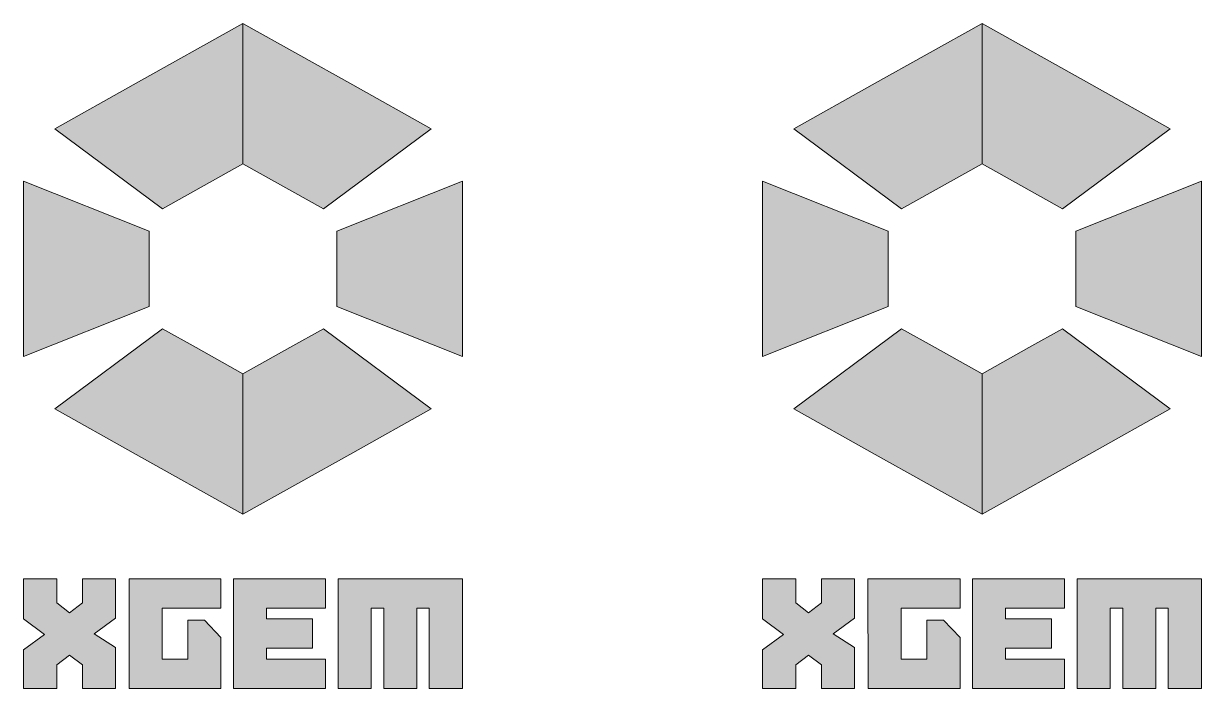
# Model space of a CAD drawing. Header units: inches. Extents: x 4 to 24, y 5.2 to 16.4.
import ezdxf

# ---------------------------------------------------------------- set-up
doc = ezdxf.new("R2010")
doc.units = ezdxf.units.IN
doc.header["$MEASUREMENT"] = 0
doc.layers.add('Capa 1', color=7, linetype='Continuous')

# ---------------------------------------------------------------- blocks, each defined once
blk = doc.blocks.new('block 2')
at = {"layer": 'Capa 1', "true_color": 0x060800}
for points in [[(20.237, 14.052), (20.237, 16.431), (18.376, 15.391), (17.044, 14.647), (18.871, 13.288)], [(20.237, 14.052), (20.237, 16.431), (22.098, 15.391), (23.429, 14.647), (21.603, 13.288)], [(16.515, 13.761), (16.515, 12.272), (16.515, 10.784), (18.644, 11.636), (18.644, 12.272), (18.644, 12.909)], [(23.959, 13.761), (23.959, 12.272), (23.959, 10.784), (21.829, 11.636), (21.829, 12.272), (21.829, 12.909)], [(20.237, 8.114), (20.237, 10.493), (19.441, 10.938), (18.871, 11.256), (17.044, 9.897), (18.376, 9.153)], [(20.237, 8.114), (20.237, 10.493), (21.033, 10.938), (21.603, 11.256), (23.429, 9.897), (22.098, 9.153)]]:
    blk.add_hatch(color=178, dxfattribs=at).paths.add_polyline_path(points)
at = {"layer": 'Capa 1', "color": 178, "lineweight": 9, "true_color": 0x060800}
for points in [[(20.237, 14.052), (20.237, 16.431), (18.376, 15.391), (17.044, 14.647), (18.871, 13.288), (20.237, 14.052)], [(20.237, 14.052), (20.237, 16.431), (22.098, 15.391), (23.429, 14.647), (21.603, 13.288), (20.237, 14.052)], [(16.515, 13.761), (16.515, 12.272), (16.515, 10.784), (18.644, 11.636), (18.644, 12.272), (18.644, 12.909), (16.515, 13.761)], [(23.959, 13.761), (23.959, 12.272), (23.959, 10.784), (21.829, 11.636), (21.829, 12.272), (21.829, 12.909), (23.959, 13.761)], [(20.237, 8.114), (20.237, 10.493), (19.441, 10.938), (18.871, 11.256), (17.044, 9.897), (18.376, 9.153), (20.237, 8.114)], [(20.237, 8.114), (20.237, 10.493), (21.033, 10.938), (21.603, 11.256), (23.429, 9.897), (22.098, 9.153), (20.237, 8.114)]]:
    blk.add_lwpolyline(points, dxfattribs=at)

msp = doc.modelspace()

# ---------------------------------------------------------------- hatches: boundary and pattern name
at = {"layer": 'Capa 1', "true_color": 0xc2c3c8}
for points in [[(7.703, 14.052), (7.703, 16.431), (5.842, 15.391), (4.511, 14.647), (6.337, 13.288)], [(3.981, 13.761), (3.981, 12.272), (3.981, 10.784), (6.111, 11.636), (6.111, 12.272), (6.111, 12.909)], [(7.703, 8.114), (7.703, 10.493), (6.907, 10.938), (6.337, 11.256), (4.511, 9.897), (5.842, 9.153)]]:
    msp.add_hatch(color=9, dxfattribs=at).paths.add_polyline_path(points)
at = {"layer": 'Capa 1', "true_color": 0xadadb2}
for points in [[(7.703, 14.052), (7.703, 16.431), (9.564, 15.391), (10.896, 14.647), (9.069, 13.288)], [(11.425, 13.761), (11.425, 12.272), (11.425, 10.784), (9.296, 11.636), (9.296, 12.272), (9.296, 12.909)], [(7.703, 8.114), (7.703, 10.493), (8.499, 10.938), (9.069, 11.256), (10.896, 9.897), (9.564, 9.153)]]:
    msp.add_hatch(color=253, dxfattribs=at).paths.add_polyline_path(points)
h = msp.add_hatch(color=253, dxfattribs=at)
h.paths.add_polyline_path([(5.542, 6.351), (5.181, 6.084), (5.542, 5.854), (5.542, 5.159), (4.979, 5.159), (4.979, 5.559), (4.759, 5.723), (4.544, 5.559), (4.544, 5.159), (3.981, 5.159), (3.981, 5.815), (4.334, 6.076), (3.981, 6.34), (3.981, 7.015), (4.544, 7.015), (4.544, 6.609), (4.762, 6.443), (4.979, 6.609), (4.979, 7.015), (5.542, 7.015)])
h.paths.add_polyline_path([(6.333, 6.52), (6.333, 5.656), (6.768, 5.656), (6.768, 6.315), (7.049, 6.315), (7.33, 6.02), (7.33, 5.159), (5.773, 5.159), (5.77, 7.018), (7.33, 7.018), (7.33, 6.52)])
h.paths.add_polyline_path([(8.103, 6.52), (8.103, 6.337), (8.883, 6.337), (8.883, 5.84), (8.103, 5.84), (8.103, 5.656), (9.101, 5.656), (9.101, 5.159), (7.54, 5.159), (7.54, 7.015), (9.101, 7.018), (9.101, 6.52)])
h.paths.add_polyline_path([(11.425, 7.018), (11.425, 5.159), (10.863, 5.159), (10.863, 6.52), (10.653, 6.52), (10.653, 5.159), (10.09, 5.159), (10.09, 6.52), (9.878, 6.52), (9.878, 5.159), (9.315, 5.159), (9.315, 7.015)])
at = {"layer": 'Capa 1', "true_color": 0x060800}
h = msp.add_hatch(color=178, dxfattribs=at)
h.paths.add_polyline_path([(18.075, 6.351), (17.714, 6.084), (18.075, 5.854), (18.075, 5.159), (17.513, 5.159), (17.513, 5.559), (17.292, 5.723), (17.077, 5.559), (17.077, 5.159), (16.515, 5.159), (16.515, 5.815), (16.868, 6.076), (16.515, 6.34), (16.515, 7.015), (17.077, 7.015), (17.077, 6.609), (17.295, 6.443), (17.513, 6.609), (17.513, 7.015), (18.075, 7.015)])
h.paths.add_polyline_path([(18.866, 6.52), (18.866, 5.656), (19.301, 5.656), (19.301, 6.315), (19.583, 6.315), (19.864, 6.02), (19.864, 5.159), (18.306, 5.159), (18.303, 7.018), (19.864, 7.018), (19.864, 6.52)])
h.paths.add_polyline_path([(20.636, 6.52), (20.636, 6.337), (21.416, 6.337), (21.416, 5.84), (20.636, 5.84), (20.636, 5.656), (21.634, 5.656), (21.634, 5.159), (20.073, 5.159), (20.073, 7.015), (21.634, 7.018), (21.634, 6.52)])
h.paths.add_polyline_path([(23.959, 7.018), (23.959, 5.159), (23.396, 5.159), (23.396, 6.52), (23.186, 6.52), (23.186, 5.159), (22.624, 5.159), (22.624, 6.52), (22.411, 6.52), (22.411, 5.159), (21.849, 5.159), (21.849, 7.015)])

# ---------------------------------------------------------------- linework, layer by layer
at = {"layer": 'Capa 1', "color": 9, "lineweight": 9, "true_color": 0xc2c3c8}
for points in [[(7.703, 14.052), (7.703, 16.431), (5.842, 15.391), (4.511, 14.647), (6.337, 13.288), (7.703, 14.052)], [(3.981, 13.761), (3.981, 12.272), (3.981, 10.784), (6.111, 11.636), (6.111, 12.272), (6.111, 12.909), (3.981, 13.761)], [(7.703, 8.114), (7.703, 10.493), (6.907, 10.938), (6.337, 11.256), (4.511, 9.897), (5.842, 9.153), (7.703, 8.114)]]:
    msp.add_lwpolyline(points, dxfattribs=at)
at = {"layer": 'Capa 1', "color": 253, "lineweight": 9, "true_color": 0xadadb2}
for points in [[(7.703, 14.052), (7.703, 16.431), (9.564, 15.391), (10.896, 14.647), (9.069, 13.288), (7.703, 14.052)], [(11.425, 13.761), (11.425, 12.272), (11.425, 10.784), (9.296, 11.636), (9.296, 12.272), (9.296, 12.909), (11.425, 13.761)], [(7.703, 8.114), (7.703, 10.493), (8.499, 10.938), (9.069, 11.256), (10.896, 9.897), (9.564, 9.153), (7.703, 8.114)]]:
    msp.add_lwpolyline(points, dxfattribs=at)
at = {"layer": 'Capa 1', "lineweight": 0}
for points in [[(5.542, 6.351), (5.181, 6.084), (5.542, 5.854), (5.542, 5.159), (4.979, 5.159), (4.979, 5.559), (4.759, 5.723), (4.544, 5.559), (4.544, 5.159), (3.981, 5.159), (3.981, 5.815), (4.334, 6.076), (3.981, 6.34), (3.981, 7.015), (4.544, 7.015), (4.544, 6.609), (4.762, 6.443), (4.979, 6.609), (4.979, 7.015), (5.542, 7.015), (5.542, 6.351), (5.542, 6.351)], [(6.333, 6.52), (6.333, 5.656), (6.768, 5.656), (6.768, 6.315), (7.049, 6.315), (7.33, 6.02), (7.33, 5.159), (5.773, 5.159), (5.77, 7.018), (7.33, 7.018), (7.33, 6.52), (6.333, 6.52), (6.333, 6.52)], [(8.103, 6.52), (8.103, 6.337), (8.883, 6.337), (8.883, 5.84), (8.103, 5.84), (8.103, 5.656), (9.101, 5.656), (9.101, 5.159), (7.54, 5.159), (7.54, 7.015), (9.101, 7.018), (9.101, 6.52), (8.103, 6.52), (8.103, 6.52)], [(11.425, 7.018), (11.425, 5.159), (10.863, 5.159), (10.863, 6.52), (10.653, 6.52), (10.653, 5.159), (10.09, 5.159), (10.09, 6.52), (9.878, 6.52), (9.878, 5.159), (9.315, 5.159), (9.315, 7.015), (11.425, 7.018)]]:
    msp.add_lwpolyline(points, dxfattribs=at)
at = {"layer": 'Capa 1', "color": 179, "lineweight": 9, "true_color": 0x201815}
for points in [[(18.075, 6.351), (17.714, 6.084), (18.075, 5.854), (18.075, 5.159), (17.513, 5.159), (17.513, 5.559), (17.292, 5.723), (17.077, 5.559), (17.077, 5.159), (16.515, 5.159), (16.515, 5.815), (16.868, 6.076), (16.515, 6.34), (16.515, 7.015), (17.077, 7.015), (17.077, 6.609), (17.295, 6.443), (17.513, 6.609), (17.513, 7.015), (18.075, 7.015), (18.075, 6.351), (18.075, 6.351)], [(18.866, 6.52), (18.866, 5.656), (19.301, 5.656), (19.301, 6.315), (19.583, 6.315), (19.864, 6.02), (19.864, 5.159), (18.306, 5.159), (18.303, 7.018), (19.864, 7.018), (19.864, 6.52), (18.866, 6.52), (18.866, 6.52)], [(20.636, 6.52), (20.636, 6.337), (21.416, 6.337), (21.416, 5.84), (20.636, 5.84), (20.636, 5.656), (21.634, 5.656), (21.634, 5.159), (20.073, 5.159), (20.073, 7.015), (21.634, 7.018), (21.634, 6.52), (20.636, 6.52), (20.636, 6.52)], [(23.959, 7.018), (23.959, 5.159), (23.396, 5.159), (23.396, 6.52), (23.186, 6.52), (23.186, 5.159), (22.624, 5.159), (22.624, 6.52), (22.411, 6.52), (22.411, 5.159), (21.849, 5.159), (21.849, 7.015), (23.959, 7.018)]]:
    msp.add_lwpolyline(points, dxfattribs=at)

# ---------------------------------------------------------------- block references
at = {"layer": 'Capa 1'}
msp.add_blockref('block 2', (0, 0), dxfattribs=at)

doc.saveas('drawing.dxf')
